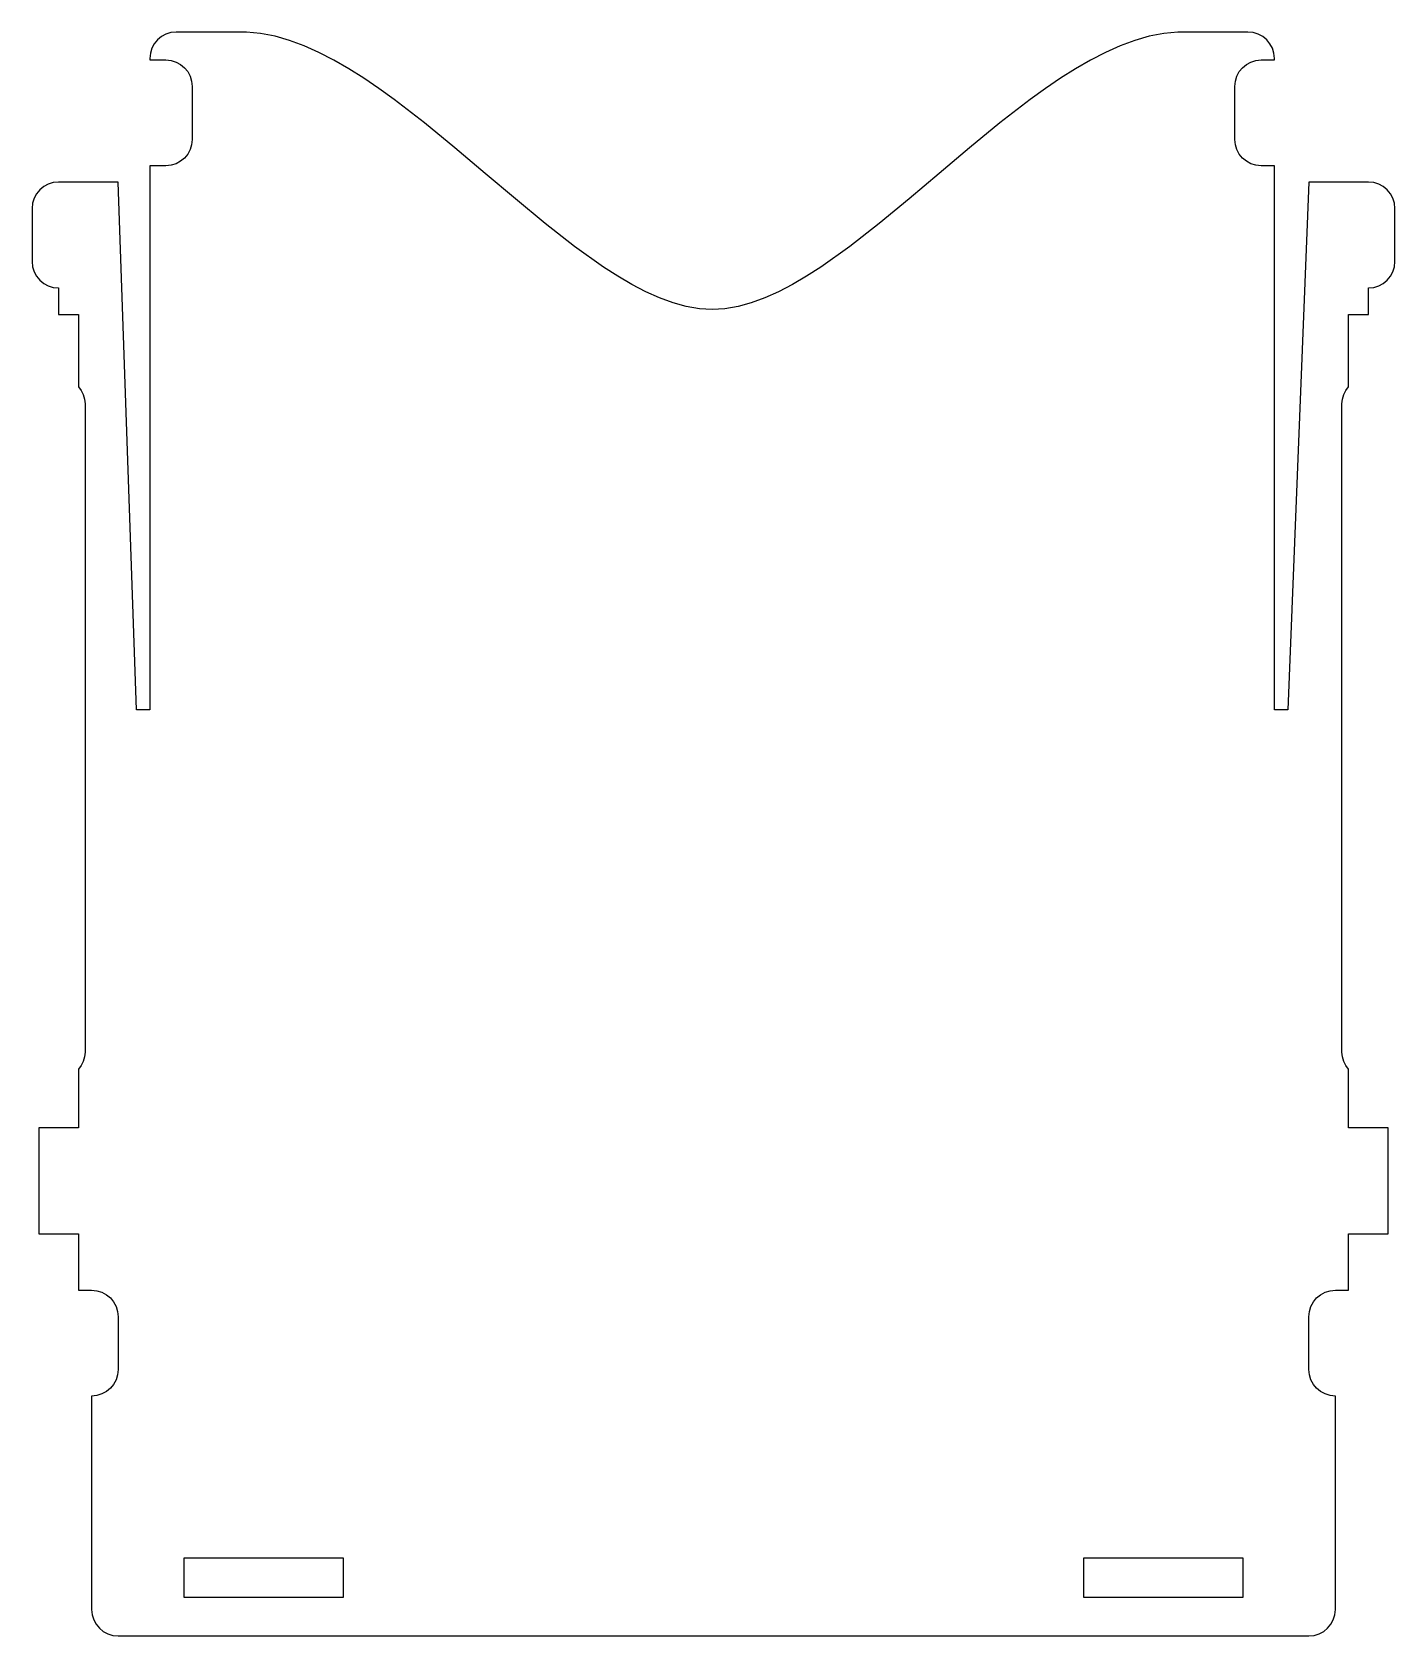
# Model space of a CAD drawing. Extents: x 0 to 103, y 0 to 121.
import ezdxf

# ---------------------------------------------------------------- set-up
doc = ezdxf.new("R2010")
doc.units = 0
doc.layers.add('Layer_1', color=7, linetype='CONTINUOUS')

msp = doc.modelspace()

# ---------------------------------------------------------------- linework, layer by layer
at = {"layer": 'Layer_1', "color": 7}
for points in [[(10.996768, 121.340573), (10.592722, 121.300092), (10.216854, 121.183886), (9.877075, 120.999948), (9.581323, 120.756134), (9.337509, 120.460382), (9.153544, 120.120603), (9.037365, 119.744735), (8.996884, 119.340689), (8.996884, 119.232686), (10.19992, 119.232686), (10.603967, 119.192178), (10.979834, 119.07592), (11.319613, 118.891902), (11.615365, 118.647982), (11.859179, 118.352124), (12.043118, 118.012293), (12.159323, 117.636346), (12.199804, 117.232273), (12.199804, 113.232505), (12.159323, 112.828459), (12.043118, 112.452591), (11.859179, 112.112839), (11.615365, 111.817087), (11.319613, 111.573273), (10.979834, 111.389308), (10.603967, 111.273129), (10.19992, 111.232648), (8.996884, 111.232648), (8.996884, 110.395478), (8.9881, 110.395478), (8.9881, 110.000137), (8.99998, 109.967064), (8.99998, 70.100303), (8.000038, 70.100303), (6.603749, 110.000137), (4.465382, 110.000137), (3.599796, 110.000137), (2.599846, 110.000137), (2.100134, 110.000137), (1.696083, 109.959655), (1.320215, 109.843477), (0.980444, 109.659511), (0.684692, 109.415697), (0.440878, 109.119945), (0.256921, 108.780193), (0.140739, 108.404325), (0.100252, 108.000279), (0.100252, 103.999982), (0.140739, 103.595831), (0.256921, 103.220121), (0.440878, 102.880396), (0.684692, 102.584591), (0.980444, 102.340645), (1.320215, 102.156759), (1.696083, 102.040606), (2.100134, 102.000125), (2.100134, 100.000135), (3.599796, 100.000135), (3.599796, 94.522984), (3.804769, 94.244113), (3.96262, 93.93402), (4.064114, 93.595882), (4.100018, 93.232608), (4.100018, 44.232464), (4.064114, 43.86919), (3.96262, 43.531052), (3.804769, 43.22096), (3.599796, 42.942088), (3.599796, 38.499989), (0.599965, 38.499989), (0.599965, 30.500031), (3.599796, 30.500031), (3.599796, 26.232557), (4.60024, 26.232557), (5.004286, 26.192076), (5.380154, 26.075659), (5.719933, 25.891773), (6.015685, 25.647826), (6.259499, 25.352022), (6.443464, 25.012031), (6.559643, 24.636058), (6.600124, 24.232038), (6.600124, 20.232323), (6.559643, 19.828304), (6.443464, 19.45233), (6.259499, 19.112604), (6.015685, 18.816799), (5.719933, 18.573118), (5.380154, 18.388967), (5.004286, 18.272815), (4.60024, 18.232334), (4.60024, 2.100124), (4.640722, 1.696104), (4.756927, 1.320131), (4.940866, 0.980405), (5.18468, 0.6846), (5.480432, 0.440918), (5.82021, 0.256768), (6.196078, 0.140616), (6.600124, 0.100134), (96.60011, 0.100134), (97.00413, 0.140616), (97.380103, 0.256768), (97.719829, 0.440918), (98.015634, 0.6846), (98.25958, 0.980405), (98.443731, 1.320131), (98.559883, 1.696104), (98.600364, 2.100124), (98.600364, 18.232334), (98.196345, 18.272815), (97.820371, 18.388967), (97.480645, 18.573118), (97.184576, 18.816799), (96.940894, 19.112604), (96.756744, 19.45233), (96.640591, 19.828304), (96.60011, 20.232323), (96.60011, 24.232038), (96.640591, 24.636058), (96.756744, 25.012031), (96.940894, 25.352022), (97.184576, 25.647826), (97.480645, 25.891773), (97.820371, 26.075659), (98.196345, 26.192076), (98.600364, 26.232557), (99.600227, 26.232557), (99.600227, 30.500031), (102.600079, 30.500031), (102.600079, 38.499989), (99.600227, 38.499989), (99.600227, 42.942088), (99.395439, 43.22096), (99.237482, 43.531052), (99.135882, 43.86919), (99.100163, 44.232464), (99.100163, 93.232608), (99.135882, 93.595882), (99.237482, 93.93402), (99.395439, 94.244113), (99.600227, 94.522984), (99.600227, 100.000135), (101.099889, 100.000135), (101.099889, 102.000125), (101.504173, 102.040606), (101.879882, 102.156759), (102.219872, 102.340645), (102.515677, 102.584591), (102.759623, 102.880396), (102.943509, 103.220121), (103.059926, 103.595831), (103.100407, 103.999982), (103.100407, 108.000279), (103.059926, 108.404325), (102.943509, 108.780193), (102.759623, 109.119945), (102.515677, 109.415697), (102.219872, 109.659511), (101.879882, 109.843477), (101.504173, 109.959655), (101.099889, 110.000137), (99.715056, 110.000137), (98.734773, 110.000137), (96.595877, 110.000137), (95.000171, 70.100303), (94.000044, 70.100303), (94.000044, 109.967064), (94.000044, 110.000137), (94.000044, 110.395478), (93.993959, 110.395478), (93.993959, 111.232648), (93.000182, 111.232648), (92.596162, 111.273129), (92.220188, 111.389308), (91.880463, 111.573273), (91.584658, 111.817087), (91.340976, 112.112839), (91.15709, 112.452591), (91.040938, 112.828459), (91.000457, 113.232505), (91.000457, 117.232273), (91.040938, 117.636346), (91.15709, 118.012293), (91.340976, 118.352124), (91.584658, 118.647982), (91.880463, 118.891902), (92.220188, 119.07592), (92.596162, 119.192178), (93.000182, 119.232686), (93.993959, 119.232686), (93.993959, 119.340689), (93.953477, 119.744735), (93.837325, 120.120603), (93.653439, 120.460382), (93.409493, 120.756134), (93.113688, 120.999948), (92.773962, 121.183886), (92.397989, 121.300092), (91.993969, 121.340573), (86.701233, 121.340573), (85.625699, 121.235163), (84.538259, 121.020268), (83.440236, 120.70327), (82.332688, 120.291604), (81.216144, 119.792678), (80.092192, 119.213848), (78.961625, 118.562522), (77.825237, 117.846134), (76.684351, 117.072041), (75.540026, 116.247651), (73.244231, 114.477637), (70.94632, 112.595255), (68.65423, 110.659718), (66.375898, 108.730213), (64.119791, 106.865902), (61.893846, 105.126025), (59.706267, 103.569637), (58.62941, 102.879073), (57.564989, 102.256242), (56.514327, 101.709083), (55.478216, 101.244738), (54.457716, 100.870881), (53.453885, 100.594391), (52.46778, 100.423205), (51.500197, 100.364467), (50.532878, 100.423205), (49.546774, 100.594391), (48.542943, 100.870881), (47.522443, 101.244738), (46.486332, 101.709083), (45.43567, 102.256242), (44.371249, 102.879073), (43.294392, 103.569637), (41.106812, 105.126025), (38.880868, 106.865902), (36.624761, 108.730213), (34.346429, 110.659718), (32.054339, 112.595255), (29.756428, 114.477637), (27.460633, 116.247651), (26.316228, 117.072041), (25.175343, 117.846134), (24.039061, 118.562522), (22.908388, 119.213848), (21.784383, 119.792678), (20.667997, 120.291604), (19.560317, 120.70327), (18.462267, 121.020268), (17.374933, 121.235163), (16.299294, 121.340573), (10.996768, 121.340573)], [(11.599834, 6.000091), (23.600169, 6.000091), (23.600169, 2.999709), (11.599834, 2.999709), (11.599834, 6.000091)], [(79.600065, 6.000091), (91.600268, 6.000091), (91.600268, 2.999709), (79.600065, 2.999709), (79.600065, 6.000091)]]:
    msp.add_lwpolyline(points, close=True, dxfattribs=at)

doc.saveas('drawing.dxf')
